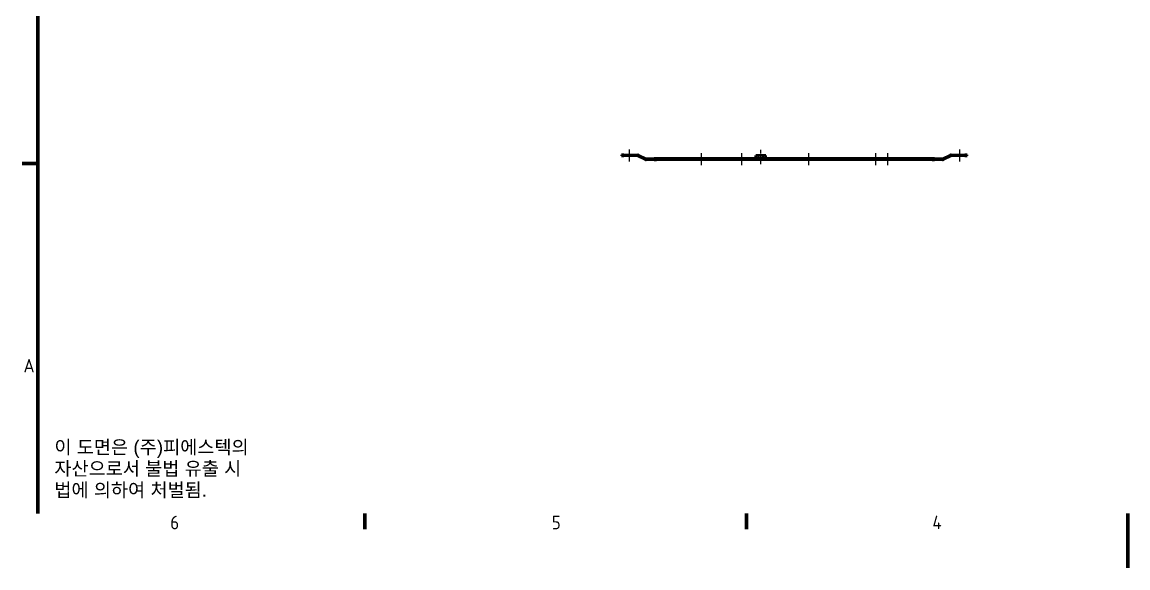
# Model space of a CAD drawing. Header units: millimetres. Extents: x 0 to 2100, y 0 to 1485.
# Drawn here: x 35 to 1050, y 0 to 501 of the extents above; entities that cross this region are included whole.
import ezdxf

# ---------------------------------------------------------------- set-up
doc = ezdxf.new("R2010")
doc.units = ezdxf.units.MM
doc.header["$LTSCALE"] = 5
doc.linetypes.add('CHAIN', pattern=[0.3543, 0.2362, -0.0295, 0.0591, -0.0295])
doc.linetypes.add('DASHED', pattern=[0.2067, 0.1654, -0.0413])
doc.layers.get('0').update_dxf_attribs({"lineweight": 25})
for name, color, linetype, lineweight in [('가려진 것(ISO)', 5, 'DASHED', 35), ('가시적인 것(ISO)', 7, 'Continuous', 50), ('경계(ISO)', 7, 'Continuous', 70), ('기호(ISO)', 7, 'Continuous', 25), ('중심선(ISO)', 1, 'Continuous', 25)]:
    doc.layers.add(name, color=color, linetype=linetype, lineweight=lineweight)
doc.styles.add('ISO Proportional', font='arial.ttf')
doc.styles.add('ISO ProportionalPSTEK', font='isocp.shx')

# ---------------------------------------------------------------- blocks, each defined once
blk = doc.blocks.new('경계 Default Border')
at = {"layer": '경계(ISO)'}
for p, q in [((10, 74.25), (7.1, 74.25)), ((70, 10), (70, 7.1)), ((140, 10), (140, 7.1))]:
    blk.add_line(p, q, dxfattribs=at)
at = {"layer": '경계(ISO)', "flags": 128}
for points in [[(10, 10), (10, 287)], [(210, 0), (210, 10)]]:
    blk.add_lwpolyline(points, dxfattribs=at)
at = {"layer": '경계(ISO)', "color": 1, "char_height": 2.5, "attachment_point": 7, "style": 'ISO ProportionalPSTEK'}
for s, insert in [('A', (7.36, 35.87)), ('6', (34.29, 7.08)), ('5', (104.29, 7.08)), ('4', (174.14, 7.1))]:
    blk.add_mtext(s, dxfattribs=dict(at, insert=insert))

msp = doc.modelspace()

# ---------------------------------------------------------------- linework, layer by layer
at = {"layer": '가려진 것(ISO)', "ltscale": 0.380839}
for p, q in [((589.954, 379.1563), (589.954, 378.1563)), ((594.954, 379.1563), (594.954, 378.1563)), ((649.489, 375.6563), (649.489, 374.6563)), ((654.239, 375.6563), (654.239, 374.6563)), ((662.739, 375.6563), (662.739, 374.6563)), ((667.489, 375.6563), (667.489, 374.6563)), ((679.489, 375.6563), (679.489, 374.6563)), ((691.239, 375.6563), (691.239, 374.6563)), ((693.989, 375.6563), (693.989, 374.6563)), ((695.989, 375.6563), (695.989, 374.6563)), ((699.739, 375.6563), (699.739, 374.6563)), ((711.489, 375.6563), (711.489, 374.6563)), ((730.524, 374.6563), (730.524, 375.6563)), ((732.524, 375.6563), (732.524, 374.6563)), ((740.989, 375.6563), (740.989, 374.6563)), ((752.739, 375.6563), (752.739, 374.6563)), ((761.239, 375.6563), (761.239, 374.6563)), ((772.989, 375.6563), (772.989, 374.6563)), ((802.489, 375.6563), (802.489, 374.6563)), ((814.239, 375.6563), (814.239, 374.6563)), ((820.489, 375.6563), (820.489, 374.6563)), ((822.739, 375.6563), (822.739, 374.6563)), ((825.239, 375.6563), (825.239, 374.6563)), ((833.739, 375.6563), (833.739, 374.6563)), ((834.489, 375.6563), (834.489, 374.6563)), ((838.489, 375.6563), (838.489, 374.6563)), ((893.024, 379.1563), (893.024, 378.1563)), ((898.024, 379.1563), (898.024, 378.1563))]:
    msp.add_line(p, q, dxfattribs=at)
at = {"layer": '가려진 것(ISO)', "ltscale": 1.523657}
for p, q in [((711.1895, 374.6563), (711.1895, 378.6563)), ((715.3235, 374.6563), (715.3235, 378.6563))]:
    msp.add_line(p, q, dxfattribs=at)
at = {"layer": '가시적인 것(ISO)'}
for p, q in [((587.454, 379.1563), (585.454, 379.1563)), ((585.454, 379.1563), (585.454, 378.1563)), ((585.454, 378.1563), (587.454, 378.1563)), ((587.454, 378.1563), (587.454, 379.1563)), ((587.454, 379.1563), (600.2599, 379.1563)), ((600.2599, 378.1563), (587.454, 378.1563)), ((607.0737, 374.8675), (600.7072, 378.0508)), ((601.1544, 378.9452), (607.5209, 375.7619)), ((607.9681, 375.6563), (615.454, 375.6563)), ((617.454, 375.6563), (615.454, 375.6563)), ((615.454, 375.6563), (615.454, 374.6563)), ((617.454, 374.6563), (617.454, 375.6563)), ((870.524, 375.6563), (617.454, 375.6563)), ((717.7565, 378.6563), (708.7565, 378.6563)), ((708.7565, 375.6563), (708.7565, 378.6563)), ((717.7565, 375.6563), (717.7565, 378.6563)), ((872.524, 375.6563), (870.524, 375.6563)), ((870.524, 375.6563), (870.524, 374.6563)), ((872.524, 374.6563), (872.524, 375.6563)), ((872.524, 375.6563), (880.0099, 375.6563)), ((880.4572, 375.7619), (886.8237, 378.9452)), ((887.2709, 378.0508), (880.9044, 374.8675)), ((887.7181, 379.1563), (900.524, 379.1563)), ((900.524, 378.1563), (887.7181, 378.1563)), ((902.524, 379.1563), (900.524, 379.1563)), ((900.524, 379.1563), (900.524, 378.1563)), ((900.524, 378.1563), (902.524, 378.1563)), ((902.524, 378.1563), (902.524, 379.1563)), ((615.454, 374.6563), (607.9681, 374.6563)), ((615.454, 374.6563), (617.454, 374.6563)), ((870.524, 374.6563), (617.454, 374.6563)), ((870.524, 374.6563), (872.524, 374.6563)), ((880.0099, 374.6563), (872.524, 374.6563))]:
    msp.add_line(p, q, dxfattribs=at)
for centre, radius, start, end in [((600.2599, 377.1563), 2, 63.4349488, 90), ((600.2599, 377.1563), 1, 63.4349488, 90), ((607.9681, 376.6563), 1, 243.4349488, 270), ((880.0099, 376.6563), 1, 270, 296.5650512), ((887.7181, 377.1563), 2, 90, 116.5650512), ((887.7181, 377.1563), 1, 90, 116.5650512), ((607.9681, 376.6563), 2, 243.4349488, 270), ((880.0099, 376.6563), 2, 270, 296.5650512)]:
    msp.add_arc(centre, radius, start, end, dxfattribs=at)
at = {"layer": '중심선(ISO)', "linetype": 'CHAIN', "ltscale": 2.444556}
for p, q in [((592.454, 384.1563), (592.454, 373.1563)), ((658.489, 380.6563), (658.489, 369.6563)), ((695.489, 380.6563), (695.489, 369.6563)), ((756.989, 380.6563), (756.989, 369.6563)), ((818.489, 380.6563), (818.489, 369.6563)), ((829.489, 380.6563), (829.489, 369.6563)), ((895.524, 384.1563), (895.524, 373.1563))]:
    msp.add_line(p, q, dxfattribs=at)
at = {"layer": '중심선(ISO)', "linetype": 'CHAIN', "ltscale": 2.889039}
msp.add_line((713.2565, 370.6563), (713.2565, 383.6563), dxfattribs=at)

# ---------------------------------------------------------------- block references
at = {"xscale": 5, "yscale": 5, "zscale": 5}
msp.add_blockref('경계 Default Border', (0, 0), dxfattribs=at)

# ---------------------------------------------------------------- texts
at = {"layer": '기호(ISO)', "color": 7, "insert": (65.1084, 117.1182), "char_height": 12.5, "width": 196.530519, "attachment_point": 1, "line_spacing_factor": 0.944221, "style": 'ISO Proportional'}
msp.add_mtext('{\\fArial|b0|i0;\\H12.5000;이 도면은 (주)피에스텍의\\P자산으로서 불법 유출 시 \\P법에 의하여 처벌됨.}', dxfattribs=at)

doc.saveas('drawing.dxf')
